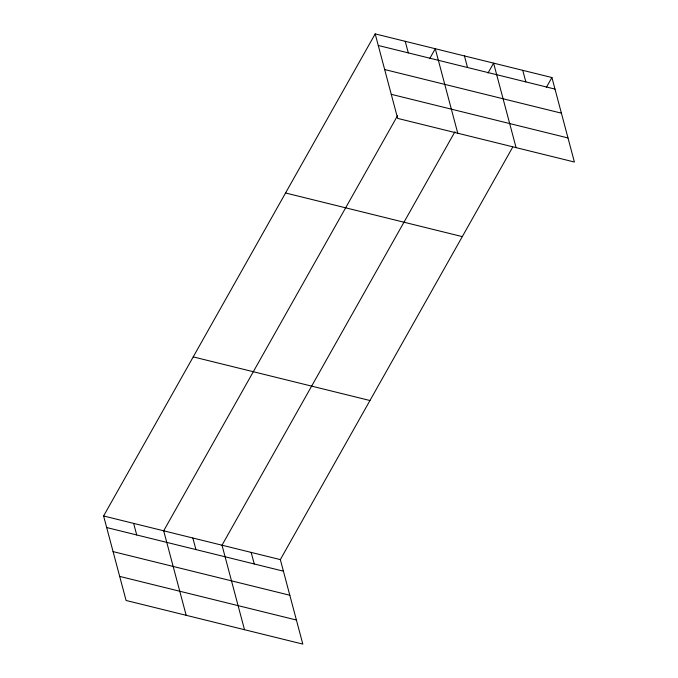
<?xml version="1.0" encoding="UTF-8"?>
<svg xmlns="http://www.w3.org/2000/svg" width="678" height="678" viewBox="0 0 678 678"><rect width="100%" height="100%" fill="white"/><g stroke="black" fill="none" stroke-linecap="round" stroke-linejoin="round"><path stroke-width="1.02" d="M512.712 147.126L280.336 559.604L302.812 644.1L126.083 600.471L103.598 515.975L375.188 33.9L551.917 77.529L574.402 162.025L397.664 118.396L375.188 33.9M397.588 115.624L163.686 530.806L186.17 615.302M429.674 58.672L435.276 48.731L457.76 133.227M454.896 131.829L222.011 545.205L244.495 629.701M487.999 73.071L493.601 63.13L516.077 147.626M546.315 87.47L551.917 77.529M378.265 45.468L555.002 89.098M384.663 69.537L561.401 113.167M391.265 94.327L568.003 137.956M285.557 192.984L462.294 236.614M193.222 356.891L369.959 400.52M103.598 515.975L280.336 559.604M106.675 527.543L283.412 571.173M113.082 551.612L289.811 595.242M119.675 576.402L296.413 620.031M522.755 70.334L525.84 81.902M464.438 55.935L467.515 67.503M405.232 41.316L408.309 52.884M251.174 552.409L254.25 563.977M192.849 538.01L195.925 549.578M133.642 523.391L136.719 534.959"/></g></svg>
